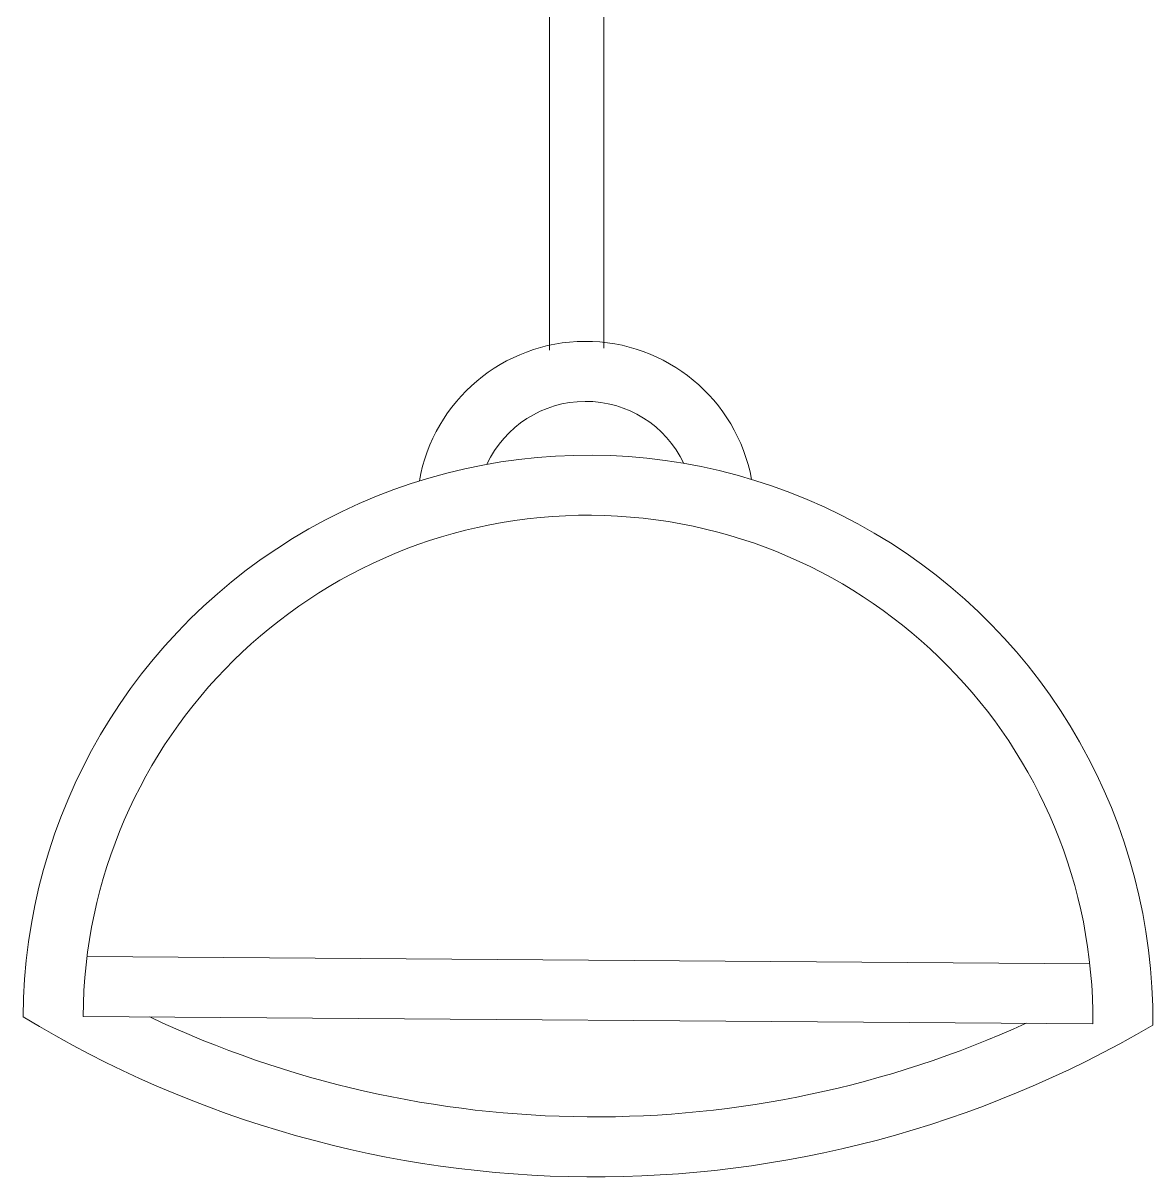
# Model space of a CAD drawing. Header units: metres. Extents: x 29 to 562, y -33 to 369.
# Drawn here: x 450.386 to 450.951, y 117.201 to 117.777 of the extents above; entities that cross this region are included whole.
import ezdxf

# ---------------------------------------------------------------- set-up
doc = ezdxf.new("R2010")
doc.units = ezdxf.units.M
doc.header["$LTSCALE"] = 2
doc.layers.add('E-AIR', color=160, linetype='Continuous', lineweight=5)
doc.layers.add('j pisos', color=251, linetype='Continuous', lineweight=9)

msp = doc.modelspace()

# ---------------------------------------------------------------- linework, layer by layer
at = {"layer": 'E-AIR'}
for p, q in [((450.64937, 117.61363), (450.64937, 120.53599)), ((450.67649, 117.61478), (450.67649, 120.53599))]:
    msp.add_line(p, q, dxfattribs=at)
at = {"layer": 'j pisos', "color": 5}
for p, q in [((450.91934, 117.30713), (450.41836, 117.31076)), ((450.92091, 117.27711), (450.41636, 117.28077))]:
    msp.add_line(p, q, dxfattribs=at)
for centre, radius, start, end in [((450.66744, 117.53377), 0.08434, 10.49641, 170.04073), ((450.66744, 117.53377), 0.05434, 25.47034, 155.0668), ((450.66863, 117.27894), 0.28228, 359.50523, 179.66397), ((450.66863, 117.27894), 0.25228, 359.5846, 179.5846), ((450.67205, 117.75079), 0.55019, 238.71615, 300.45305), ((450.67205, 117.75079), 0.55019, 238.71615, 300.45305), ((450.67205, 117.75079), 0.52019, 244.69197, 294.47723), ((450.67205, 117.75079), 0.52019, 244.69197, 294.47723)]:
    msp.add_arc(centre, radius, start, end, dxfattribs=at)

doc.saveas('drawing.dxf')
